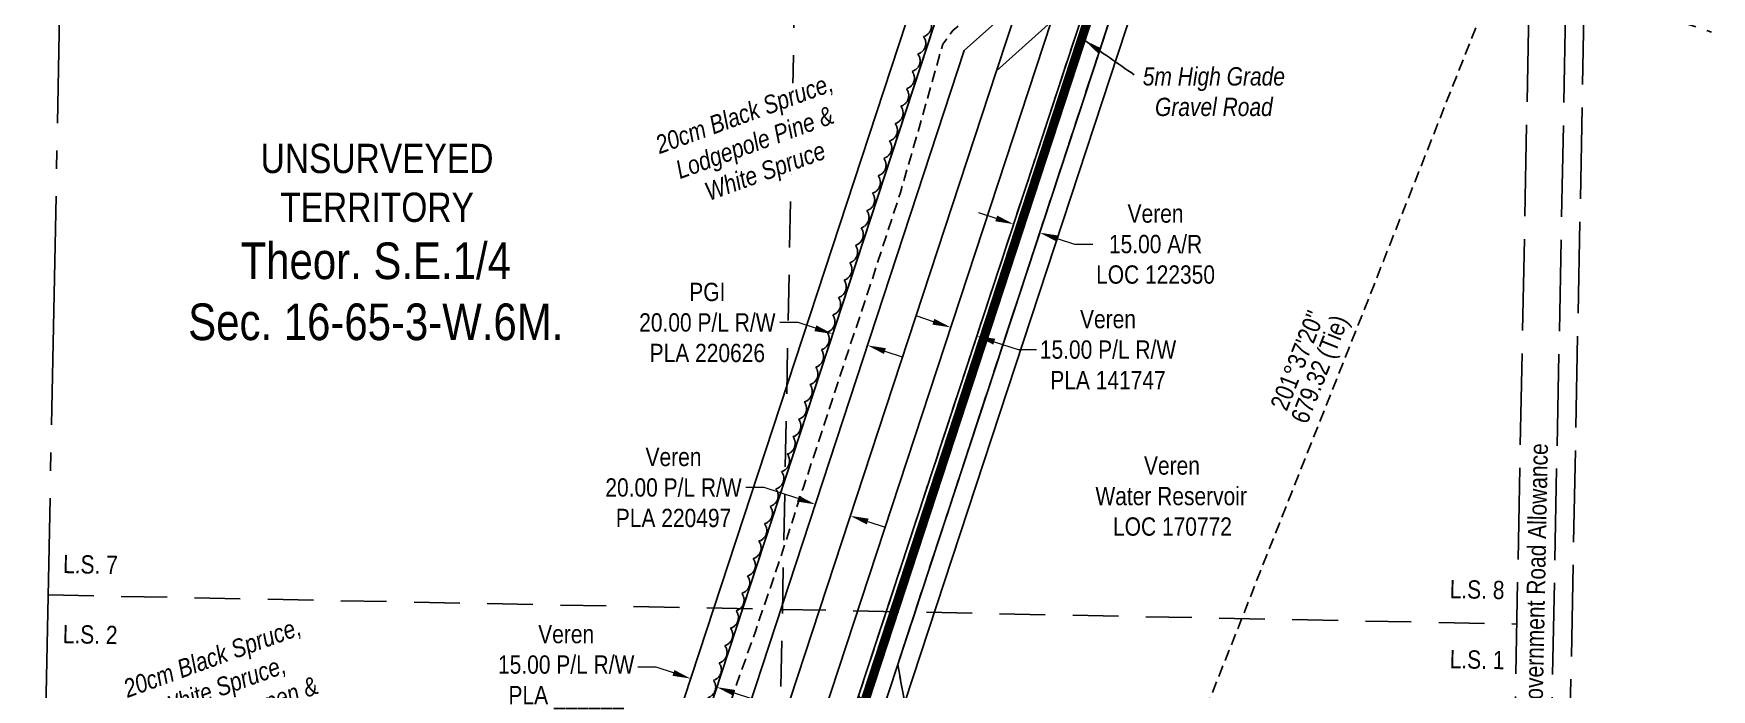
# Model space of a CAD drawing. Extents: x 407676 to 413335, y 6052236 to 6054942.
# Drawn here: x 410214 to 411131, y 6053528 to 6053886 of the extents above; entities that cross this region are included whole.
import ezdxf
from ezdxf.enums import TextEntityAlignment as Align

# ---------------------------------------------------------------- set-up
doc = ezdxf.new("R2010")
doc.units = 0
doc.header["$LTSCALE"] = 5
doc.header["$PDSIZE"] = 0.5
for name, pattern in [('0', [1, 1, 0]), ('foc-ACCESSROAD', [3.75, 2.5, -1.25]), ('foc-LSD', [8, 5, -3]), ('foc-QUARTERLINE', [33, 25, -3, 2, -3]), ('foc-TIELINE', [1.875, 1.25, -0.625]), ('foc-UNSURVEYED', [12.5, 10, -2.5]), ('UG_PIPE', [1.875, 1.25, -0.625])]:
    doc.linetypes.add(name, pattern=pattern)
doc.layers.get('Defpoints').update_dxf_attribs({"color": 9})
for name, color, linetype, lineweight in [('AS-GENERAL', 48, 'Continuous', 18), ('C-AR-T', 13, 'Continuous', 9), ('C-RW-T', 13, 'Continuous', 9), ('F-RW-T', 190, 'Continuous', 9), ('T-TEXT', 48, 'Continuous', 18)]:
    doc.layers.add(name, color=color, linetype=linetype, lineweight=lineweight)
for name, color, linetype in [('AS-PIPE-UG', 44, 'UG_PIPE'), ('AS-ROADS', 254, 'Continuous'), ('C-AR', 13, 'foc-ACCESSROAD'), ('C-RW', 13, 'Continuous'), ('C-SYMBOL', 7, 'Continuous'), ('F-RW', 190, 'Continuous'), ('L-BD', 7, 'Continuous'), ('L-QSEC', 8, 'foc-QUARTERLINE'), ('L-ROAD-T', 7, 'Continuous'), ('L-SECTION-LSD', 7, 'foc-LSD'), ('L-TIE', 7, 'foc-TIELINE'), ('L-UNS-T', 3, 'Continuous'), ('L-USEC', 7, 'foc-UNSURVEYED'), ('T-BUSH', 110, '0'), ('T-BUSH-T', 110, 'Continuous')]:
    doc.layers.add(name, color=color, linetype=linetype)
doc.styles.add('100L', font='ARIALN.TTF', dxfattribs={"height": 11})
doc.styles.add('175L', font='ARIALN.TTF', dxfattribs={"height": 20})
doc.styles.add('80CG', font='ARIALN.TTF', dxfattribs={"height": 10})
doc.styles.add('80L', font='ARIALN.TTF', dxfattribs={"height": 10})
doc.styles.add('80LS', font='ARIALNI.TTF', dxfattribs={"height": 10})
doc.dimstyles.new('Compass 5 000', dxfattribs={"dimscale": 5, "dimtxt": 9, "dimasz": 2, "dimexe": 0.2, "dimexo": 0.0625, "dimgap": 0.5, "dimtad": 0, "dimtih": 1, "dimtoh": 1, "dimzin": 0, "dimdsep": 46, "dimtxsty": '80CG', "dimcen": 0.1, "dimse1": 1, "dimse2": 1, "dimclrd": 256, "dimclrt": 256, "dimaunit": 1, "dimadec": 4, "dimazin": 0, "dimtfac": 0.06, "dimtofl": 0, "dimtmove": 0, "dimatfit": 1, "dimfxl": 0.2, "dimtolj": 1, "dimtzin": 0, "dimlwd": -1, "dimarcsym": 0})

# ---------------------------------------------------------------- blocks, each defined once
blk = doc.blocks.new('*D24')
at = {"layer": 'C-AR-T', "transparency": 16777216}
for p, q in [((410740.02, 6053785.44), (410730.52, 6053788.56)), ((410773.29, 6053774.5), (410782.79, 6053771.38)), ((410782.79, 6053771.38), (410792.79, 6053771.38))]:
    blk.add_line(p, q, dxfattribs=at)
for points in [[(410740.55, 6053787.02), (410739.5, 6053783.86), (410749.52, 6053782.32)], [(410773.81, 6053776.09), (410772.77, 6053772.92), (410763.79, 6053777.63)]]:
    blk.add_solid(points, dxfattribs=at)
at = {"layer": 'Defpoints', "color": 0, "transparency": 16777216}
for p in [(410748.51, 6053779.22), (410762.77, 6053774.53), (410763.79, 6053777.63)]:
    blk.add_point(p, dxfattribs=at)
at = {"layer": 'C-AR-T', "transparency": 16777216, "insert": (410827.08, 6053771.38), "char_height": 10, "attachment_point": 5, "style": '80CG'}
blk.add_mtext('\\A1;Veren\\P15.00 A/R\\PLOC 122350', dxfattribs=at)
blk = doc.blocks.new('*D30')
at = {"layer": 'C-RW-T', "transparency": 16777216}
for p, q in [((410613.22, 6053638.39), (410603.22, 6053638.39)), ((410631.69, 6053632.33), (410613.22, 6053638.39)), ((410669.79, 6053619.82), (410679.29, 6053616.7))]:
    blk.add_line(p, q, dxfattribs=at)
for points in [[(410632.21, 6053633.91), (410631.17, 6053630.74), (410641.2, 6053629.21)], [(410670.31, 6053621.4), (410669.27, 6053618.24), (410660.29, 6053622.94)]]:
    blk.add_solid(points, dxfattribs=at)
at = {"layer": 'Defpoints', "color": 0, "transparency": 16777216}
for p in [(410640.43, 6053626.87), (410641.2, 6053629.21), (410659.52, 6053620.6)]:
    blk.add_point(p, dxfattribs=at)
at = {"layer": 'C-RW-T', "transparency": 16777216, "insert": (410563.68, 6053638.39), "char_height": 10, "attachment_point": 5, "style": '80CG'}
blk.add_mtext('\\A1;Veren\\P20.00 P/L R/W\\PPLA 220497', dxfattribs=at)
blk = doc.blocks.new('*D34')
at = {"layer": 'C-RW-T', "transparency": 16777216}
for p, q in [((410705.69, 6053729.01), (410696.19, 6053732.14)), ((410738.93, 6053718.08), (410752.01, 6053713.78)), ((410752.01, 6053713.78), (410762.01, 6053713.78))]:
    blk.add_line(p, q, dxfattribs=at)
for points in [[(410706.21, 6053730.6), (410705.17, 6053727.43), (410715.19, 6053725.89)], [(410739.45, 6053719.67), (410738.41, 6053716.5), (410729.43, 6053721.21)]]:
    blk.add_solid(points, dxfattribs=at)
at = {"layer": 'Defpoints', "color": 0, "transparency": 16777216}
for p in [(410718.63, 6053736.36), (410732.88, 6053731.68), (410729.43, 6053721.21)]:
    blk.add_point(p, dxfattribs=at)
at = {"layer": 'C-RW-T', "transparency": 16777216, "insert": (410801.1, 6053713.78), "char_height": 10, "attachment_point": 5, "style": '80CG'}
blk.add_mtext('\\A1;Veren\\P15.00 P/L R/W^JPLA 141747', dxfattribs=at)
blk = doc.blocks.new('*D37')
at = {"layer": 'Defpoints', "color": 0, "transparency": 16777216}
for p in [(410652.62, 6053728.11), (410650.71, 6053722.3), (410671.62, 6053721.87)]:
    blk.add_point(p, dxfattribs=at)
at = {"layer": 'F-RW-T', "transparency": 16777216}
for p, q in [((410631.71, 6053728.54), (410621.71, 6053728.54)), ((410641.21, 6053725.42), (410631.71, 6053728.54)), ((410679.21, 6053712.94), (410688.71, 6053709.82))]:
    blk.add_line(p, q, dxfattribs=at)
for points in [[(410641.73, 6053727), (410640.69, 6053723.83), (410650.71, 6053722.3)], [(410679.73, 6053714.52), (410678.69, 6053711.36), (410669.71, 6053716.06)]]:
    blk.add_solid(points, dxfattribs=at)
at = {"layer": 'F-RW-T', "transparency": 16777216, "insert": (410582.17, 6053728.54), "char_height": 10, "attachment_point": 5, "style": '80CG'}
blk.add_mtext('\\A1;PGI\\P20.00 P/L R/W\\PPLA 220626', dxfattribs=at)
blk = doc.blocks.new('*D53')
at = {"layer": 'C-RW-T', "transparency": 16777216}
for p, q in [((410554.12, 6053540.26), (410544.12, 6053540.26)), ((410563.62, 6053537.14), (410554.12, 6053540.26)), ((410596.86, 6053526.23), (410606.37, 6053523.11))]:
    blk.add_line(p, q, dxfattribs=at)
for points in [[(410564.14, 6053538.73), (410563.1, 6053535.56), (410573.12, 6053534.02)], [(410597.38, 6053527.81), (410596.34, 6053524.64), (410587.36, 6053529.35)]]:
    blk.add_solid(points, dxfattribs=at)
at = {"layer": 'Defpoints', "color": 0, "transparency": 16777216}
for p in [(410573.12, 6053534.02), (410573.13, 6053534.06), (410587.38, 6053529.38)]:
    blk.add_point(p, dxfattribs=at)
at = {"layer": 'C-RW-T', "transparency": 16777216, "insert": (410505.03, 6053540.26), "char_height": 10, "attachment_point": 5, "style": '80CG'}
blk.add_mtext('\\A1;Veren\\P15.00 P/L R/W\\PPLA ______', dxfattribs=at)

msp = doc.modelspace()

# ---------------------------------------------------------------- linework, layer by layer
at = {"layer": 'AS-PIPE-UG', "flags": 128}
msp.add_lwpolyline([(410546.784, 6053196.589), (410546.783, 6053196.591), (410547.595, 6053217.825), (410546.217, 6053224.442), (410539.011, 6053225.265), (410532.765, 6053226.08), (410531.231, 6053228.811), (410531.254, 6053240.088), (410531.776, 6053258.291), (410532.502, 6053283.503), (410533.168, 6053299.138), (410539.36, 6053311.905), (410548.592, 6053331.766), (410563.934, 6053365.633), (410578.778, 6053406.153), (410584.677, 6053423.353), (410595.993, 6053457.844), (410602.762, 6053477.83), (410607.681, 6053491.764), (410600.058, 6053503.132), (410592.697, 6053514.197), (410596.614, 6053526.586), (410608.588, 6053560.31), (410622.265, 6053600.376), (410634.456, 6053638.084), (410642.441, 6053661.819), (410654.499, 6053698.926), (410671.574, 6053750.064), (410687.696, 6053799.687), (410700.633, 6053844.679), (410710.805, 6053880.622), (410716.327, 6053888.044), (410734.879, 6053904.316), (410749.308, 6053922.026), (410758.293, 6053952.232), (410768.458, 6053986.73), (410781.06, 6054026.305), (410786.791, 6054039.857)], dxfattribs=at)
at = {"layer": 'AS-ROADS', "const_width": 5, "flags": 128}
msp.add_lwpolyline([(410583.867, 6053285.431), (410615.181, 6053359.683), (410808.14, 6053948.962)], dxfattribs=at)
at = {"layer": 'C-AR', "flags": 128}
msp.add_lwpolyline([(410762.24, 6053187.012), (410759.312, 6053187.01), (410759.338, 6053188.365), (410761.143, 6053282.01), (410762.614, 6053358.422), (410763.218, 6053389.159), (410763.361, 6053396.801), (410691.331, 6053484.357), (410695.221, 6053487.589), (410683.599, 6053501.718), (410676.075, 6053510.855), (410664.79, 6053524.576), (410792.452, 6053912.892), (410804.636, 6053949.955), (410811.32, 6053970.288), (410817.893, 6053990.285), (410830.047, 6053992.403), (410834.902, 6053993.25), (410833.397, 6053989.392), (410833.092, 6053988.435), (410832.232, 6053985.828), (410827.184, 6053969.974), (410826.869, 6053969.467), (410814.876, 6053932.992), (410811.65, 6053923.18), (410810.089, 6053918.435), (410686.202, 6053541.654), (410690.017, 6053521.237), (410690.914, 6053516.441), (410783.504, 6053403.836), (410783.043, 6053380.844), (410782.751, 6053365.414), (410782.151, 6053334.667), (410779.852, 6053216.596), (410774.852, 6053216.689), (410774.274, 6053187.019), (410762.24, 6053187.012)], close=True, dxfattribs=at)
msp.add_lwpolyline([(411115.672, 6053113.96), (411103.301, 6053120.158), (411079.223, 6053099.828), (411067.766, 6053090.152), (411050.946, 6053110.115), (411045.878, 6053116.277), (411025.448, 6053141.121), (411016.4, 6053152.124), (411000.157, 6053171.803), (410988.432, 6053172.034), (410974.455, 6053172), (410974.178, 6053171.759), (410974.126, 6053172.317), (410973.888, 6053172.322), (410961.791, 6053187.044), (410783.504, 6053403.836), (410690.914, 6053516.441), (410690.017, 6053521.237), (410686.202, 6053541.654), (410810.089, 6053918.435), (410811.65, 6053923.18), (410814.876, 6053932.992), (410826.869, 6053969.467), (410827.184, 6053969.974), (410832.232, 6053985.828), (410841.726, 6053982.696), (410862.614, 6053975.8), (410883.646, 6053968.857), (411031.462, 6053920.077), (411061.448, 6053910.18), (411130.838, 6053887.279)], dxfattribs=at)
at = {"layer": 'C-RW', "flags": 128}
msp.add_lwpolyline([(410723.523, 6054072.064), (410743.303, 6054052.418), (410565.553, 6053510.98), (410580.596, 6053492.714), (410547.784, 6053392.758), (410485.808, 6053255.646), (410483.695, 6053148.321), (410565.849, 6052999.66), (410770.4, 6052999.632), (410792.759, 6053087.419), (410778.229, 6053091.119), (410758.747, 6053014.627), (410574.693, 6053014.652), (410498.764, 6053152.003), (410500.738, 6053252.274), (410561.778, 6053387.316), (410597.415, 6053495.877), (410582.372, 6053514.142), (410760.435, 6054056.534), (410745.233, 6054071.633)], dxfattribs=at)
at = {"layer": 'C-RW'}
for points in [[(410676.075, 6053510.855), (410686.202, 6053541.654), (410810.089, 6053918.435)], [(410792.452, 6053912.892), (410664.79, 6053524.576), (410661.095, 6053513.337), (410653.696, 6053490.831), (410641.687, 6053454.302), (410613.216, 6053367.699), (410576.12, 6053285.581), (410574.637, 6053207.768), (410573.959, 6053180.244), (410573.85, 6053175.851), (410573.357, 6053155.857), (410558.363, 6053156.172), (410558.966, 6053180.542), (410559.623, 6053207.066), (410559.644, 6053207.989), (410561.155, 6053285.957), (410561.188, 6053288.434), (410599.114, 6053372.805), (410627.559, 6053459.342), (410642.415, 6053504.538), (410649.818, 6053527.051), (410770.065, 6053892.821)], [(410819.575, 6053915.318), (410690.017, 6053521.237)], [(410770.065, 6053892.821), (410740.221, 6053866.063), (410627.386, 6053522.841), (410642.415, 6053504.538), (410627.559, 6053459.342), (410599.114, 6053372.805), (410561.188, 6053288.434), (410561.155, 6053285.957), (410559.644, 6053207.989), (410559.623, 6053207.066), (410558.966, 6053180.542), (410558.363, 6053156.172), (410549.61, 6053156.356), (410538.477, 6053156.59), (410538.957, 6053180.94), (410541.166, 6053293.163), (410580.447, 6053380.063), (410619.848, 6053500.098), (410604.806, 6053518.363), (410722.582, 6053877.113), (410752.741, 6053904.149)], [(410627.386, 6053522.841), (410740.221, 6053866.063), (410752.741, 6053904.149)], [(410770.065, 6053892.821), (410649.818, 6053527.051)]]:
    msp.add_lwpolyline(points, dxfattribs=at)
at = {"layer": 'F-RW'}
msp.add_lwpolyline([(410752.741, 6053904.149), (410722.582, 6053877.113), (410604.806, 6053518.363), (410619.848, 6053500.098), (410580.447, 6053380.063), (410541.166, 6053293.163), (410538.957, 6053180.94), (410538.477, 6053156.59), (410535.805, 6053156.641), (410518.482, 6053156.974), (410518.961, 6053181.337), (410520.081, 6053238.277), (410521.249, 6053297.651), (410561.778, 6053387.316), (410597.415, 6053495.877), (410582.372, 6053514.142), (410705.248, 6053888.432)], dxfattribs=at)
at = {"layer": 'L-QSEC'}
msp.add_line((410213.986, 6053177.695), (410229.115, 6053941.863), dxfattribs=at)
at = {"layer": 'L-SECTION-LSD'}
for p, q in [((410615.288, 6053169.73), (410631.134, 6053973.877)), ((410221.946, 6053579.764), (411024.475, 6053563.84))]:
    msp.add_line(p, q, dxfattribs=at)
at = {"layer": 'L-USEC'}
for p, q in [((411016.59, 6053161.766), (411032.361, 6053965.917)), ((411036.694, 6053161.366), (411052.465, 6053965.523)), ((411046.943, 6053171.218), (411062.517, 6053965.326))]:
    msp.add_line(p, q, dxfattribs=at)
at = {"layer": 'T-BUSH', "flags": 128}
msp.add_lwpolyline([(410711.643, 6054072.299, -0.0313989), (410711.557, 6054071.538, -0.5205671), (410718.625, 6054064.464, -0.5205671), (410725.693, 6054057.389, -0.5205671), (410732.76, 6054050.315, -0.5205671), (410739.828, 6054043.24, -0.5205671), (410746.896, 6054036.166, -0.5205671), (410746.856, 6054027.392, -0.5205671), (410743.753, 6054017.885, -0.5205671), (410740.65, 6054008.379, -0.5205671), (410737.547, 6053998.872, -0.5205671), (410734.444, 6053989.366, -0.5205671), (410731.341, 6053979.859, -0.5205671), (410728.238, 6053970.353, -0.5205671), (410725.135, 6053960.847, -0.5205671), (410722.033, 6053951.34, -0.5205671), (410718.93, 6053941.834, -0.5205671), (410715.827, 6053932.327, -0.5205671), (410712.724, 6053922.821, -0.5205671), (410709.621, 6053913.314, -0.5205671), (410706.518, 6053903.808, -0.5205671), (410703.415, 6053894.301, -0.5205671), (410700.312, 6053884.795, -0.5205671), (410697.209, 6053875.288, -0.5205671), (410694.106, 6053865.782, -0.5205671), (410691.003, 6053856.276, -0.5205671), (410687.901, 6053846.769, -0.5205671), (410684.798, 6053837.263, -0.5205671), (410681.695, 6053827.756, -0.5205671), (410678.592, 6053818.25, -0.5205671), (410675.489, 6053808.743, -0.5205671), (410672.386, 6053799.237, -0.5205671), (410669.283, 6053789.73, -0.5205671), (410666.18, 6053780.224, -0.5205671), (410663.077, 6053770.717, -0.5205671), (410659.974, 6053761.211, -0.5205671), (410656.871, 6053751.705, -0.5205671), (410653.769, 6053742.198, -0.5205671), (410650.666, 6053732.692, -0.5205671), (410647.563, 6053723.185, -0.5205671), (410644.46, 6053713.679, -0.5205671), (410641.357, 6053704.172, -0.5205671), (410638.254, 6053694.666, -0.5205671), (410635.151, 6053685.159, -0.5205671), (410632.048, 6053675.653, -0.5205671), (410628.945, 6053666.146, -0.5205671), (410625.842, 6053656.64, -0.5205671), (410622.739, 6053647.134, -0.5205671), (410619.637, 6053637.627, -0.5205671), (410616.534, 6053628.121, -0.5205671), (410613.431, 6053618.614, -0.5205671), (410610.328, 6053609.108, -0.5205671), (410607.225, 6053599.601, -0.5205671), (410604.122, 6053590.095, -0.5205671), (410601.019, 6053580.588, -0.5205671), (410597.916, 6053571.082, -0.5205671), (410594.813, 6053561.575, -0.5205671), (410591.71, 6053552.069, -0.5205671), (410588.607, 6053542.563, -0.5205671), (410585.505, 6053533.056, -0.5205671), (410582.402, 6053523.55, -0.5205671), (410580.943, 6053514.32, -0.5205671), (410586.988, 6053506.354, -0.5205671), (410593.032, 6053498.387, -0.5205671), (410591.552, 6053489.134, -0.5205671), (410588.498, 6053479.612, -0.5205671), (410585.444, 6053470.089, -0.5205671), (410582.391, 6053460.567, -0.5205671), (410579.337, 6053451.045, -0.5205671), (410576.283, 6053441.522, -0.5205671), (410573.229, 6053432, -0.5205671), (410570.176, 6053422.478, -0.5205671), (410567.122, 6053412.955, -0.5205671), (410564.068, 6053403.433, -0.5205671), (410561.014, 6053393.911, -0.5205671), (410557.683, 6053384.495, -0.5205671), (410553.531, 6053375.398, -0.5205671), (410549.378, 6053366.302, -0.5205671), (410545.225, 6053357.205, -0.5205671), (410541.072, 6053348.108, -0.5205671), (410536.919, 6053339.011, -0.5205671), (410532.766, 6053329.914, -0.5205671), (410528.613, 6053320.817, -0.5205671), (410524.46, 6053311.72, -0.5205671), (410520.307, 6053302.623, -0.5205671), (410516.154, 6053293.526, -0.5205671), (410512.001, 6053284.429, -0.5205671), (410507.848, 6053275.332, -0.5205671), (410503.695, 6053266.236, -0.5205671), (410499.542, 6053257.139, -0.5205671), (410497.385, 6053247.575, -0.5205671), (410497.938, 6053238.378, -0.5205671), (410507.924, 6053237.841, -0.5205671), (410517.82, 6053237.221, -0.5205671), (410517.554, 6053227.224, -0.5205671), (410517.288, 6053217.228, -0.5205671), (410517.021, 6053207.231, -0.5205671), (410516.755, 6053197.235, -0.5205671), (410516.489, 6053187.238, -0.5205671), (410516.223, 6053177.242, -0.5205671), (410515.956, 6053167.245, -0.5205671), (410515.69, 6053157.249, -0.5205671), (410524.559, 6053155.743, -0.5205671), (410534.549, 6053155.277, -0.5205671), (410540.443, 6053148.382, -0.5205671), (410544.736, 6053139.35, -0.5205671), (410549.057, 6053130.332, -0.5205671), (410553.408, 6053121.328, -0.5205671), (410557.987, 6053112.44, -0.5205671), (410562.873, 6053103.723, -0.5205671), (410568.348, 6053095.355, -0.5205671), (410575.087, 6053087.986, -0.5205671), (410581.999, 6053080.76, -0.5205671), (410589.216, 6053073.889, -0.5205671), (410597.554, 6053068.368, -0.5205671), (410606.188, 6053063.331, -0.5205671), (410614.929, 6053058.494, -0.5205671), (410624.466, 6053055.488, -0.5205671), (410634.04, 6053052.642, -0.5205671), (410643.944, 6053051.258, -0.5205671), (410653.852, 6053049.95, -0.5205671), (410663.848, 6053050.241, -0.5205671), (410673.8, 6053051.091, -0.5205671), (410683.72, 6053052.353, -0.5205671), (410693.302, 6053055.213, -0.5205671), (410702.68, 6053058.642, -0.5205671), (410711.893, 6053062.531, -0.5205671), (410720.467, 6053067.666, -0.5205671), (410728.48, 6053073.624, -0.5205671), (410736.096, 6053080.087, -0.5205671), (410743.188, 6053087.132, -0.5205671), (410749.275, 6053095.066, -0.5205671), (410753.944, 6053092.814, -0.5205671), (410754.012, 6053082.814, -0.5205671), (410754.08, 6053072.814, -0.5205671), (410754.148, 6053062.814, -0.5205671), (410754.216, 6053052.814, -0.5205671), (410754.284, 6053042.815, -0.5205671), (410754.352, 6053032.815, -0.5205671), (410754.42, 6053022.815, -0.5205671), (410760.053, 6053018.454, -0.5205671), (410770.053, 6053018.518, -0.5205671), (410780.052, 6053018.582, -0.5205671), (410790.052, 6053018.646, -0.5205671), (410800.052, 6053018.71, -0.5205671), (410810.052, 6053018.774, -0.5205671), (410820.052, 6053018.838, -0.5205671), (410830.052, 6053018.901, -0.5205671), (410840.051, 6053018.965, -0.5205671), (410850.051, 6053019.029, -0.5205671), (410860.051, 6053019.093, -0.5205671), (410870.051, 6053019.157, -0.5205671), (410880.051, 6053019.221, -0.5205671), (410890.051, 6053019.285, -0.5205671), (410900.05, 6053019.349, -0.5205671), (410910.05, 6053019.413, -0.5205671), (410920.05, 6053019.477, -0.5205671), (410930.05, 6053019.541, -0.5205671), (410940.05, 6053019.604, -0.5205671), (410950.05, 6053019.668, -0.5205671), (410960.049, 6053019.732, -0.5205671), (410970.049, 6053019.796, -0.5205671), (410976.399, 6053023.481, -0.5205671), (410976.384, 6053033.481, -0.5205671), (410976.368, 6053043.481, -0.5205671), (410976.353, 6053053.481, -0.5205671), (410976.337, 6053063.481, -0.5205671), (410976.321, 6053073.481, -0.5205671), (410976.306, 6053083.481, -0.5205671), (410976.29, 6053093.481, -0.5205671), (410976.277, 6053102.078)], format="xyb", dxfattribs=at)

# ---------------------------------------------------------------- texts
at = {"layer": 'C-AR-T', "insert": (410794.11, 6053655.444), "char_height": 10, "attachment_point": 1, "style": '80L'}
msp.add_mtext_dynamic_manual_height_columns('\\pi26.64959;Veren\\P\\pi0.12844;Water Reservoir\\P\\pi9.73281;LOC 170772', width=83.00587, gutter_width=50, heights=[0], dxfattribs=at)
at = {"layer": 'C-SYMBOL', "color": 3, "insert": (410400.985, 6053772.288), "char_height": 20, "width": 203.24229, "attachment_point": 2, "style": '175L'}
msp.add_mtext('Theor. S.E.1/4\\PSec. 16-65-3-W.6M.', dxfattribs=at)
at = {"layer": 'L-BD', "style": '80L'}
for s, p in [("201°37'20''", (410904.554, 6053707.901)), ('679.32 (Tie)', (410917.795, 6053702.652))]:
    msp.add_text(s, height=9.99567, rotation=68.378, dxfattribs=at).set_placement(p, align=Align.MIDDLE)
at = {"layer": 'L-ROAD-T', "style": '80L'}
msp.add_text('Theoretic Government Road Allowance', height=10, rotation=88.855307, dxfattribs=at).set_placement((411034.504, 6053562.649), align=Align.MIDDLE_CENTER)
at = {"layer": 'L-UNS-T', "color": 3, "insert": (410401.681, 6053804.752), "char_height": 16, "attachment_point": 5, "style": '80L'}
msp.add_mtext_dynamic_manual_height_columns('UNSURVEYED TERRITORY', width=126.41375, gutter_width=47.5, heights=[0], dxfattribs=at)
at = {"layer": 'T-TEXT', "insert": (410858.955, 6053868.052), "char_height": 10.00422, "width": 77.52696, "attachment_point": 2, "style": '80L'}
msp.add_mtext('{\\fArial Narrow|b0|i1|c0|p34;5m High Grade \\PGravel Road}', dxfattribs=at)

# ---------------------------------------------------------------- dimensions: what is measured, and where the dimension line sits
at = {"layer": 'C-AR-T'}
dim = msp.add_aligned_dim(p1=(410748.506, 6053779.219), p2=(410762.772, 6053774.529), distance=3.26, text='Veren\\P15.00 A/R\\PLOC 122350', dimstyle='Compass 5 000', dxfattribs=at)
dim.commit()
dim.dimension.update_dxf_attribs({"geometry": '*D24', "text_midpoint": (410827.08, 6053771.378)})
at = {"layer": 'C-RW-T'}
for base, p1, p2, angle, text, picture, middle in [((410729.433, 6053721.205), (410718.629, 6053736.361), (410732.876, 6053731.677), 341.801266, 'Veren\\P15.00 P/L R/W^JPLA 141747', '*D34', (410801.096, 6053713.783)), ((410641.196, 6053629.208), (410659.524, 6053620.6), (410640.428, 6053626.869), 161.825179, 'Veren\\P20.00 P/L R/W\\PPLA 220497', '*D30', (410563.683, 6053638.392))]:
    dim = msp.add_linear_dim(base=base, p1=p1, p2=p2, angle=angle, text=text, dimstyle='Compass 5 000', dxfattribs=at)
    dim.commit()
    dim.dimension.update_dxf_attribs({"geometry": picture, "text_midpoint": middle, "dimtype": 161})
dim = msp.add_aligned_dim(p1=(410587.376, 6053529.385), p2=(410573.13, 6053534.061), distance=0.041, text='Veren\\P15.00 P/L R/W\\PPLA ______', dimstyle='Compass 5 000', dxfattribs=at)
dim.commit()
dim.dimension.update_dxf_attribs({"geometry": '*D53', "text_midpoint": (410505.029, 6053540.261)})
at = {"layer": 'F-RW-T'}
dim = msp.add_aligned_dim(p1=(410671.617, 6053721.871), p2=(410652.615, 6053728.109), distance=6.116, text='PGI\\P20.00 P/L R/W\\PPLA 220626', dimstyle='Compass 5 000', dxfattribs=at)
dim.commit()
dim.dimension.update_dxf_attribs({"geometry": '*D37', "text_midpoint": (410582.166, 6053728.537)})

# ---------------------------------------------------------------- leaders
at = {"layer": 'AS-GENERAL', "color": 5, "path_type": 1}
msp.add_leader([(410788.43, 6053882.663), (410815.382, 6053863.895)], dimstyle='Compass 5 000', dxfattribs=at)

# ---------------------------------------------------------------- next in the draw order: texts
at = {"layer": 'L-SECTION-LSD', "attachment_point": 1, "rotation": 358.863284, "style": '100L', "bg_fill": 3, "box_fill_scale": 1.5, "bg_fill_color": 256, "bg_fill_transparency": 0}
for s, width, insert, char_height in [('\\pi2.30512;L.S. 7', 30.8671, (410227.917, 6053601.717), 9.99567), ('L.S. 8', 30.38798, (410987.934, 6053587.985), 9.9957), ('\\pi2.13953;L.S. 2', 30.64015, (410227.917, 6053563.449), 9.99567), ('L.S. 1', 29.97821, (410987.934, 6053549.716), 9.9957)]:
    msp.add_mtext_dynamic_manual_height_columns(s, width=width, gutter_width=54.976, heights=[0], dxfattribs=dict(at, insert=insert, char_height=char_height))
at = {"layer": 'T-BUSH-T', "insert": (410600.601, 6053847.403), "char_height": 10.00004, "width": 101.9102, "attachment_point": 2, "rotation": 20, "style": '80LS', "bg_fill": 3, "box_fill_scale": 1.15, "bg_fill_color": 256, "bg_fill_true_color": 256, "bg_fill_transparency": 0}
msp.add_mtext('20cm Black Spruce, Lodgepole Pine & White Spruce', dxfattribs=at)

# ---------------------------------------------------------------- next in the draw order: linework, layer by layer
at = {"layer": 'L-TIE'}
msp.add_line((410782.151, 6053334.667), (411032.361, 6053965.917), dxfattribs=at)

# ---------------------------------------------------------------- next in the draw order: texts
at = {"layer": 'T-BUSH-T', "insert": (410309.892, 6053550.284), "char_height": 10.00004, "width": 101.9102, "attachment_point": 2, "rotation": 20, "style": '80LS'}
msp.add_mtext('20cm Black Spruce, White Spruce, Trembling Aspen & Green Alder', dxfattribs=at)

doc.saveas('drawing.dxf')
